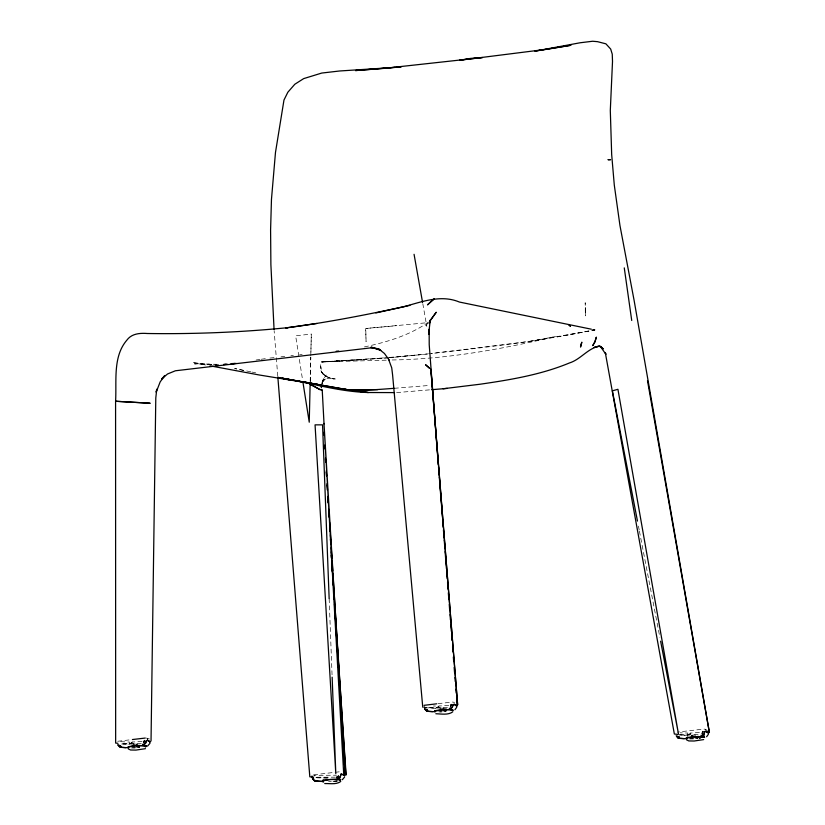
<?xml version="1.0" encoding="UTF-8"?>
<svg xmlns="http://www.w3.org/2000/svg" width="825" height="825" viewBox="0 0 825 825"><rect width="100%" height="100%" fill="white"/><g stroke="black" fill="none" stroke-linecap="round" stroke-linejoin="round"><path stroke-width="0.62" stroke-dasharray="4.12 3.09" d="M310.272 381.697L310.798 357.246M310.912 352.089L311.303 334.084L295.628 335.775L302.631 380.263M310.2 381.346L310.767 357.07M310.788 355.792L311.303 334.084M147.335 740.53L147.51 738.344L146.211 738.076M454.07 704.519L454.255 702.333L452.595 702.044L436.693 703.808M705.746 731.528L705.922 729.341L703.704 729.063L677.366 732.115M322.266 384.316L322.657 380.315L326.174 375.076L322.657 380.315L321.822 383.388L323.637 379.902L321.709 383.677M142.003 741.479L132.227 742.046L131.072 744.305L137.362 744.109L120.801 743.975L129.123 744.305L129.442 742.057L119.615 741.654M424.401 707.706L435.858 708.293L436.177 706.045L433.403 705.994M680.893 735.085L687.534 735.302L687.854 733.054L680.182 732.806M313.706 777.552L314.088 775.345L336.487 775.211M321.822 383.388L322.441 381.655M321.884 383.707L322.688 381.769L325.597 378.768L323.483 380.387L326.803 378.118L326.205 378.417L335.259 378.974C329.505 378.159 322.121 376.179 320.636 369.662L322.606 373.725L326.865 376.788L333.599 379.026L331.64 378.376M448.738 705.468L438.972 706.025L437.817 708.293L444.097 708.097L425.422 707.798M689.483 735.312L690.638 733.043L700.415 732.487M428.113 322.967L425.844 325.535L428 323.153M129.123 744.305L132.227 742.046M435.858 708.293L438.972 706.025M687.534 735.302L690.638 733.043M428.371 322.224C408.602 335.94 385.11 342.684 361.814 347.449M588.637 331.031L530.279 341.323L431.217 353.564M530.279 341.323L555.772 336.497C501.765 349.119 446.903 359.308 391.267 359.978M428.598 353.77C482.12 347.81 535.703 341.798 588.514 331.031M588.998 331.114L557.288 336.909M338.498 780.759L336.218 781.079A8.828 0.969 -3.1 0 1 328.597 781.564M256.183 359.989L259.937 359.442M261.185 359.267L267.434 358.349M117.738 741.262L131.175 739.685M313.624 774.819L339.302 771.808L342.251 772.076M337.105 780.955L330.866 781.481M700.497 738.303L698.992 738.478L700.136 738.354M389.761 357.648L427.34 353.915M269.909 358.071L276.086 357.39M281.026 356.833L284.728 356.421M290.905 355.73L293.38 355.462M427.453 354.007L389.617 357.73M447.428 707.334L434.208 707.809L422.751 707.107M299.609 354.802L302.136 354.554M424.803 322.936L365.65 328.494L366.073 341.602L365.774 328.484L396.907 325.658M333.867 781.306L336.982 781.017M386.203 360.174L321.616 361.927L384.491 357.844M389.534 357.411L419.801 354.771M394.34 388.297L430.093 385.388M396.619 392.587L430.825 389.761M363.052 359.71L388.493 357.741M388.369 357.823L321.616 361.927L362.288 359.679L321.523 362.031L320.564 363.505L320.791 369.858L320.791 366.506L322.173 372.859L326.865 376.788L324.142 375.138M335.373 777.171L314.892 777.243M141.271 743.377L120.275 743.521M698.043 734.59L679.46 734.57M691.453 735.281L695.774 735.116L691.051 735.292M442.313 711.789L438.714 711.841M136.476 747.77L131.072 747.852M693.99 738.798L689.483 738.849M439.787 711.923L441.519 711.903M693.186 738.839L689.401 738.829M134.97 747.914L131.175 747.904M328.206 777.975L316.13 777.738M327.267 777.996L315.233 777.676L314.088 775.345M688.535 735.302L679.212 734.982M217.377 364.299L194.483 363.877L216.82 364.794M211.798 364.454L192.359 362.536L206.25 365.124M250.728 371.807L234.651 368.497L244.458 370.621M251.965 372.065L255.678 372.828M149.377 738.932L147.51 738.344L148.16 740.726M705.922 729.341L706.561 731.734M638.447 526.123L639.179 529.918M639.416 531.187L659.887 637.395M422.792 303.662L426.814 326.442M277.778 376.252L274.127 330.619M329.154 598.641L332.093 675.881M424.194 705.447L424.225 707.881M136.228 744.48A9.281 1.021 -3.1 0 1 138.095 744.387M442.778 708.469A9.281 1.021 -3.1 0 1 446.325 708.324M687.112 736.333A9.281 1.021 -3.1 0 1 688.132 736.106M585.41 311.912L585.327 315.862L585.203 302.723L585.41 311.912"/><path stroke-width="1.24" d="M151.027 741.056L155.791 397.928L156.74 389.472M321.43 385.956L321.41 387.575L321.616 385.481M310.169 382.614L309.241 422.214L302.837 381.542M322.771 780.306L323.06 782.018L323.812 779.955M428.629 334.228L429.144 329.288L429.217 344.726L438.302 464.712M428.639 334.177L430.248 320.09L429.32 323.4M456.576 706.252L456.472 705.292L454.895 704.715M708.242 733.27L708.149 732.311L706.561 731.734M156.698 389.245L156.162 392.195L160.184 381.872L164.804 375.55L161.772 378.861L167.527 373.993L175.385 370.776L372.116 347.717M429.392 323.555L430.382 320.399L436.25 312.232L429.443 321.564L430.382 320.399M136.96 745.439L137.569 747.213L139.178 747.151L139.755 745.336M443.52 709.428L444.118 711.202L445.727 711.14L446.304 709.314M695.186 736.354L695.795 738.127L697.393 738.076L697.981 736.251M456.802 706.066L454.07 704.519M708.479 733.074L705.746 731.528M344.613 777.026L342.313 779.738M149.975 743.325L147.51 746.14M456.71 707.314L454.936 709.727M708.386 734.333L706.602 736.735M452.822 710.408L452.389 709.51L449.79 708.788L452.265 707.314L453.173 704.467L452.265 707.314L449.79 708.788L452.977 710.243A9.281 1.021 -3.1 0 0 442.087 709.789A9.281 1.021 -3.1 0 0 435.105 711.552M704.498 737.426L704.055 736.519L701.467 735.797L703.942 734.333L704.839 731.476L703.942 734.333L701.467 735.797L704.437 736.704L704.364 737.488M708.139 731.012L708.314 730.269M452.832 711.769C448.326 715.327 441.262 713.893 435.827 713.749M340.756 781.461C336.456 784.812 329.897 783.379 324.72 783.575M452.688 710.552L449.635 709.696L442.097 709.871L434.435 711.243L435.239 711.666M149.83 742.273L150.026 741.541L147.335 740.53M344.716 775.789L344.118 774.892L341.076 774.046L340.199 776.995L337.693 778.511L340.539 779.677A9.281 1.021 -3.1 0 0 329.113 779.584A9.281 1.021 -3.1 0 0 322.688 781.182M145.447 748.667L135.919 750.09L130.577 750.007L128.267 748.873M703.673 739.592L694.145 741.015L688.792 740.933L686.493 739.798M149.614 742.387L150.119 741.665L148.16 740.726M340.539 780.233L339.127 779.429L329.979 779.522L322.42 780.832L323.235 781.306M601.477 346.789L599.301 346.077C587.761 348.367 580.553 359.535 569.415 362.969C540.952 374.767 510.355 379.83 480.037 384.233L443.066 388.761M143.23 744.418L142.529 744.294M449.976 708.407L449.264 708.283M701.642 735.415L700.941 735.302M595.557 346.882L594.062 347.542L598.414 346.459M339.941 780.45L340.663 779.408L337.693 778.511L340.199 776.995L341.076 774.046L344.829 775.541M145.53 746.79L146.386 746.357L146.025 745.707L143.055 744.8L145.53 743.325L146.427 740.479L145.53 743.325L143.055 744.8L146.242 746.254A9.281 1.021 -3.1 0 0 135.341 745.8A9.281 1.021 -3.1 0 0 128.37 747.563M375.86 312.943L409.942 305.353M424.112 705.323L436.693 703.808M596.547 346.686L599.538 346.098M592.309 330.33L594.753 329.856L592.257 330.33M316.718 323.493L285.77 327.927L287.667 327.68C326.556 322.534 365.093 315.078 403.425 306.807C421.678 301.94 440.715 294.226 459.391 302.043L591.35 329.196M132.402 739.54L145.293 738.055M482.439 57.575L383.914 68.392L355.482 70.568L401.146 66.866L397.454 67.196M223.596 364.475L226.122 364.207M336.218 351.264L338.745 351.027M215.985 365.279L218.512 365.042M223.565 364.578L227.36 364.217M231.155 363.866L236.208 363.402M287.667 327.68C241.065 332.3 194.195 334.197 147.366 333.506C139.868 332.949 131.649 333.548 126.844 340.178C112.602 356.771 116.789 381.088 115.582 401.259L115.655 743.077L117.965 743.294M394.989 67.413L339.694 70.981L321.76 73.054L303.683 78.612L294.814 84.253L287.843 92.235L283.975 100.042L275.478 152.47L271.466 199.382L270.59 229.917L270.889 264.639L274.055 329.361M394.216 392.597L368.29 392.525L335.342 388.028C354.791 391.679 374.746 389.761 394.34 388.297M431.764 389.689L447.294 388.4M482.45 57.533L470.611 58.4L459.659 60.246L546.552 49.294L570.962 45.272L534.889 51.16L580.15 42.766L592.628 41.25L597.517 41.663L605.89 43.828L610.686 49.067L612.253 54.151L612.511 61.452L610.304 110.509L611.676 154.584L614.295 185.089L619.946 225.483L634.095 300.331L709.417 732.631L647.491 380.676M231.196 363.629L234.96 363.423M377.644 389.658L349.222 390.029L287.482 379.16M322.926 781.502L314.645 780.914L312.489 778.48M434.992 711.779L426.742 711.191L424.555 708.623M686.668 738.788L678.418 738.2L677.212 737.426L678.841 738.313L684.183 738.674M128.257 747.79L120.007 747.202L117.82 744.635M312.427 777.088L309.818 776.81L277.881 377.53M432.506 711.666L427.175 711.305L424.751 709.222M125.771 747.677L120.429 747.316L118.006 745.243M321.472 781.44L314.603 780.893L312.654 778.944M678.315 734.498L674.345 733.982L605.282 352.502L605.932 354.348L600.332 346.376L603.292 348.913L599.878 346.572M370.796 347.655L378.943 349.099L380.768 350.419L371.044 347.129L378.943 349.099L384.429 353.461L389.317 360.257M282.542 378.283L285.058 378.727L282.521 378.283C311.077 383.058 339.178 391.741 368.29 392.525L349.222 390.029L287.574 379.17M297.072 380.634L299.588 381.098M302.105 381.573L320.966 385.079L259.246 374.983L210.035 365.826M277.592 377.324L280.046 377.819M686.905 738.602L686.101 738.179L693.773 736.808L704.612 737.282A9.281 1.021 -3.1 0 0 693.753 736.808A9.281 1.021 -3.1 0 0 686.782 738.561M695.722 736.333L697.393 738.076M444.046 709.407L445.727 711.14M137.497 745.418L139.178 747.151M128.019 747.471C132.588 745.377 141.436 745.037 146.087 746.429A8.828 0.969 -3.1 0 1 145.231 746.759M322.977 780.233L323.668 781.822M676.232 735.642L676.644 736.684M388.503 359.092L391.731 367.857L392.597 374.942L422.751 707.107M637.467 521.07L612.377 390.833L617.925 389.297L678.398 733.497L660.619 641.19M414.067 254.306L422.565 302.414M624.267 267.877L631.723 320.482M430.908 369.177L457.648 704.942L431.083 372.353M438.518 466.837L439.106 474.973M439.323 477.118L440.705 495.495M440.932 497.681L441.633 506.674M441.829 509.252L442.417 517.306M442.633 519.533L443.231 527.237M443.427 529.815L444.015 537.828M444.232 540.086L444.83 547.8M445.129 551.657L445.624 558.35M445.933 561.938L446.428 568.611M446.738 572.22L447.222 578.872M447.542 582.502L448.027 589.132M448.336 592.783L448.831 599.404M449.243 604.343L449.635 609.665M450.037 614.625L450.44 619.926M450.842 624.907L451.347 631.331M451.646 635.188L452.038 640.447M452.543 646.748L452.946 651.894M453.348 657.03L453.647 660.969M454.152 667.312L454.544 672.519M454.946 677.593L455.245 681.491M455.854 689.164L456.153 693.041M456.648 699.445L457.153 705.87M331.227 555.421L331.403 557.989M332.093 568.26L332.238 571.942M332.877 579.82L333.228 584.956M333.754 592.659L334.187 599.074M334.537 604.209L335.146 613.202M335.321 615.77L335.93 624.762M336.198 628.609L336.713 638.643M336.982 640.169L337.673 650.44M337.848 653.008L346.129 774.995M323.978 434.858L323.812 432.29L323.957 434.888M324.637 445.108L324.885 448.955L324.679 446.459M325.463 457.937L325.71 461.783M326.287 470.755L326.618 475.881M327.113 483.574L327.525 489.988M327.938 496.392L328.35 502.807M328.762 509.221L329.257 516.914M329.588 522.039L330.165 531.011M330.412 534.858L330.99 543.83M331.238 547.676L331.897 557.937M332.062 560.505L332.722 570.756M332.887 573.323L345.85 774.613M325.473 459.308L325.638 461.876M326.277 472.158L326.514 476.015M327.082 485.017L327.401 490.153M327.958 499.156L328.206 503.013M328.762 512.005L329.082 517.151M329.567 524.865L329.969 531.29M330.443 539.003L330.763 544.149M331.248 551.853L331.65 558.288M332.052 564.712L332.454 571.137M332.846 577.562L333.331 585.276M333.733 591.7L334.218 599.414M334.537 604.56L335.012 612.274M335.332 617.409L335.899 626.412M336.218 631.548L336.858 641.84M337.023 644.408L338.467 667.538M338.621 670.117L339.261 680.398M339.426 682.966L340.147 694.537M340.302 697.104L345.118 774.232L323.988 423.421L343.695 773.778M322.235 390.246L324.039 423.947M311.984 775.985L312.077 777.727M329.154 598.641L322.554 424.854L315.057 424.854L335.806 773.716L332.145 677.17M703.457 735.457A9.281 1.021 -3.1 0 1 704.168 735.611M144.509 740.499L143.808 742.5L144.509 740.499M451.254 704.488L450.553 706.489L451.254 704.488M702.921 731.497L702.219 733.497L702.921 731.497M596.279 337.301L594.98 341.736L592.762 345.572L594.98 341.736L596.279 337.301M581.336 343.942L580.522 347.067L581.831 342.169L581.336 343.942M431.918 300.558L427.505 304.879L434.414 298.774L431.918 300.558M338.539 776.098L336.94 777.067L338.539 776.098M321.544 389.493L319.987 389.596L310.21 384.275L319.987 389.596L322.059 389.895L321.554 389.493M610.531 159.658L608.169 159.699L610.531 159.658M149.985 403.229L115.582 401.259L149.985 403.229M315.47 780.553L314.903 780.522L315.47 780.553M427.329 709.892L425.638 709.304L427.329 709.892M678.996 736.9L677.315 736.323L678.996 736.9M120.584 745.903L118.903 745.326L120.584 745.903M291.545 380.212L277.891 377.458L291.545 380.212M568.92 324.833L570.446 326.267L568.92 324.833M429.732 368.393L425.71 364.846L429.732 368.393M313.644 779.12L312.737 777.305L313.644 779.12M679.274 737.921L679.058 737.344L679.274 737.921M427.597 710.903L427.391 710.325L427.597 710.903M337.208 778.078L337.002 777.501L337.208 778.078M120.862 746.924L120.656 746.336L120.862 746.924"/></g></svg>
